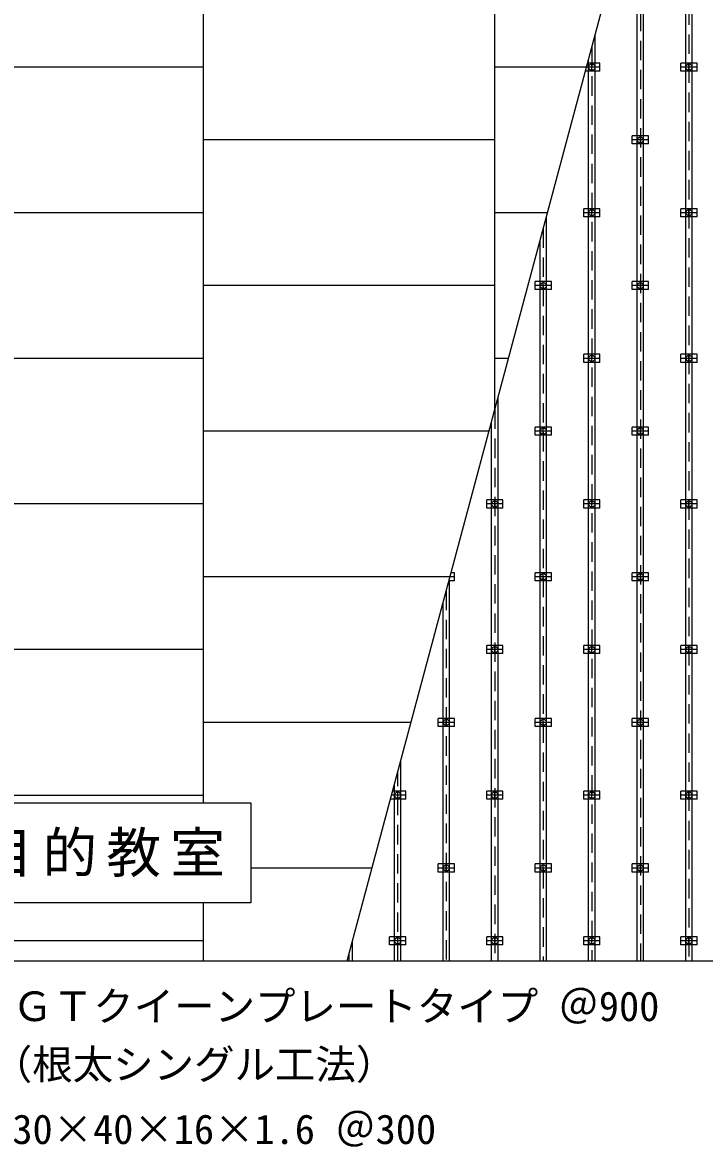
# Model space of a CAD drawing. Units: millimetres, scale not verified. Extents: x -20630 to 20620, y -14480 to 14258.
# Drawn here: x -7681 to -3460, y -2824 to 4130 of the extents above; entities that cross this region are included whole.
import ezdxf
from ezdxf.enums import TextEntityAlignment as Align

# ---------------------------------------------------------------- set-up
doc = ezdxf.new("R2010")
doc.units = ezdxf.units.MM
doc.header["$LTSCALE"] = 100
doc.linetypes.add('DASHED1', pattern=[1.8, 1.2, -0.6])
for name, color, linetype in [('1-2_太線１', 3, 'Continuous'), ('1-3_太線２', 5, 'Continuous'), ('1-4_細線', 1, 'Continuous'), ('1-6_文字', 7, 'Continuous')]:
    doc.layers.add(name, color=color, linetype=linetype)
doc.styles.add('ＭＳ ゴシック', font='')
doc.styles.get('ＭＳ ゴシック').set_extended_font_data('MS Gothic')

msp = doc.modelspace()

# ---------------------------------------------------------------- linework, layer by layer
at = {"layer": '1-2_太線１'}
for p, q in [((-3542, -1670.3), (-3542, 6290.7)), ((-3582, -1670.3), (-3582, 6141.5)), ((-3842, -1670.3), (-3842, 5171.1)), ((-3882, -1670.3), (-3882, 5021.9)), ((-4142, -1670.3), (-4142, 4051.5)), ((-4182, -1670.3), (-4182, 3902.2)), ((-4442, -1670.3), (-4442, 2931.9)), ((-4482, -1670.3), (-4482, 2782.6)), ((-4742, -1670.3), (-4742, 1812.3)), ((-4782, -1670.3), (-4782, 1663)), ((-5042, -1670.3), (-5042, 692.7)), ((-5082, -1670.3), (-5082, 543.4)), ((-5342, -1670.3), (-5342, -426.9)), ((-5382, -1670.3), (-5382, -576.2)), ((-5642, -1670.3), (-5642, -1546.6))]:
    msp.add_line(p, q, dxfattribs=at)
at = {"layer": '1-2_太線１', "color": 7, "linetype": 'DASHED1'}
for p, q in [((-3562, 6216.1), (-3562, -1670.3)), ((-3862, 5096.5), (-3862, -1670.3)), ((-4162, 3976.9), (-4162, -1670.3)), ((-4462, 2857.3), (-4462, -1670.3)), ((-4762, 1737.6), (-4762, -1670.3)), ((-5062, 618), (-5062, -1670.3)), ((-5362, -1670.3), (-5362, -501.6)), ((-5662, -1670.3), (-5662, -1621.2))]:
    msp.add_line(p, q, dxfattribs=at)
at = {"layer": '1-3_太線２'}
for p, q in [((-4112, 3828.6), (-4201.8, 3828.6)), ((-4112, 3853.6), (-4195.1, 3853.6)), ((-4112, 3878.6), (-4188.4, 3878.6)), ((-4162, 3828.6), (-4162, 3878.6)), ((-4112, 3828.6), (-4112, 3878.6)), ((-3612, 3828.6), (-3612, 3878.6)), ((-3512, 3853.6), (-3612, 3853.6)), ((-3512, 3828.6), (-3612, 3828.6)), ((-3562, 3828.6), (-3562, 3878.6)), ((-3912, 3378.6), (-3912, 3428.6)), ((-3862, 3378.6), (-3862, 3428.6)), ((-3812, 3403.6), (-3912, 3403.6)), ((-3812, 3378.6), (-3912, 3378.6)), ((-4212, 2928.6), (-4212, 2978.6)), ((-4112, 2953.6), (-4212, 2953.6)), ((-4112, 2928.6), (-4212, 2928.6)), ((-4162, 2928.6), (-4162, 2978.6)), ((-3612, 2928.6), (-3612, 2978.6)), ((-3512, 2953.6), (-3612, 2953.6)), ((-3512, 2928.6), (-3612, 2928.6)), ((-3562, 2928.6), (-3562, 2978.6)), ((-4512, 2478.6), (-4512, 2528.6)), ((-4412, 2503.6), (-4512, 2503.6)), ((-4462, 2478.6), (-4462, 2528.6)), ((-3912, 2478.6), (-3912, 2528.6)), ((-3812, 2503.6), (-3912, 2503.6)), ((-3862, 2478.6), (-3862, 2528.6)), ((-4412, 2478.6), (-4512, 2478.6)), ((-3812, 2478.6), (-3912, 2478.6)), ((-4212, 2028.6), (-4212, 2078.6)), ((-4112, 2053.6), (-4212, 2053.6)), ((-4112, 2028.6), (-4212, 2028.6)), ((-4162, 2028.6), (-4162, 2078.6)), ((-3612, 2028.6), (-3612, 2078.6)), ((-3512, 2053.6), (-3612, 2053.6)), ((-3512, 2028.6), (-3612, 2028.6)), ((-3562, 2028.6), (-3562, 2078.6)), ((-4512, 1578.6), (-4512, 1628.6)), ((-4412, 1603.6), (-4512, 1603.6)), ((-4462, 1578.6), (-4462, 1628.6)), ((-3912, 1578.6), (-3912, 1628.6)), ((-3812, 1603.6), (-3912, 1603.6)), ((-3862, 1578.6), (-3862, 1628.6)), ((-4412, 1578.6), (-4512, 1578.6)), ((-3812, 1578.6), (-3912, 1578.6)), ((-4812, 1128.6), (-4812, 1178.6)), ((-4712, 1153.6), (-4812, 1153.6)), ((-4712, 1128.6), (-4812, 1128.6)), ((-4762, 1128.6), (-4762, 1178.6)), ((-4212, 1128.6), (-4212, 1178.6)), ((-4112, 1153.6), (-4212, 1153.6)), ((-4112, 1128.6), (-4212, 1128.6)), ((-4162, 1128.6), (-4162, 1178.6)), ((-3612, 1128.6), (-3612, 1178.6)), ((-3512, 1153.6), (-3612, 1153.6)), ((-3512, 1128.6), (-3612, 1128.6)), ((-3562, 1128.6), (-3562, 1178.6)), ((-5012, 703.6), (-5039.1, 703.6)), ((-5012, 728.6), (-5032.4, 728.6)), ((-5012, 678.6), (-5012, 728.6)), ((-4512, 678.6), (-4512, 728.6)), ((-4412, 703.6), (-4512, 703.6)), ((-4462, 678.6), (-4462, 728.6)), ((-3912, 678.6), (-3912, 728.6)), ((-3812, 703.6), (-3912, 703.6)), ((-3862, 678.6), (-3862, 728.6)), ((-5012, 678.6), (-5045.8, 678.6)), ((-4412, 678.6), (-4512, 678.6)), ((-3812, 678.6), (-3912, 678.6)), ((-4812, 228.6), (-4812, 278.6)), ((-4762, 228.6), (-4762, 278.6)), ((-4212, 228.6), (-4212, 278.6)), ((-4162, 228.6), (-4162, 278.6)), ((-3612, 228.6), (-3612, 278.6)), ((-3562, 228.6), (-3562, 278.6)), ((-4712, 253.6), (-4812, 253.6)), ((-4712, 228.6), (-4812, 228.6)), ((-4112, 253.6), (-4212, 253.6)), ((-4112, 228.6), (-4212, 228.6)), ((-3512, 253.6), (-3612, 253.6)), ((-3512, 228.6), (-3612, 228.6)), ((-5112, -221.4), (-5112, -171.4)), ((-5012, -196.4), (-5112, -196.4)), ((-5062, -221.4), (-5062, -171.4)), ((-4512, -221.4), (-4512, -171.4)), ((-4412, -196.4), (-4512, -196.4)), ((-4462, -221.4), (-4462, -171.4)), ((-3912, -221.4), (-3912, -171.4)), ((-3812, -196.4), (-3912, -196.4)), ((-3862, -221.4), (-3862, -171.4)), ((-5012, -221.4), (-5112, -221.4)), ((-4412, -221.4), (-4512, -221.4)), ((-3812, -221.4), (-3912, -221.4)), ((-5312, -621.4), (-5394.1, -621.4)), ((-5362, -671.4), (-5362, -621.4)), ((-5312, -671.4), (-5312, -621.4)), ((-4812, -671.4), (-4812, -621.4)), ((-4762, -671.4), (-4762, -621.4)), ((-4212, -671.4), (-4212, -621.4)), ((-4162, -671.4), (-4162, -621.4)), ((-3612, -671.4), (-3612, -621.4)), ((-3562, -671.4), (-3562, -621.4)), ((-5312, -671.4), (-5407.5, -671.4)), ((-5312, -646.4), (-5400.8, -646.4)), ((-4712, -646.4), (-4812, -646.4)), ((-4712, -671.4), (-4812, -671.4)), ((-4112, -646.4), (-4212, -646.4)), ((-4112, -671.4), (-4212, -671.4)), ((-3512, -646.4), (-3612, -646.4)), ((-3512, -671.4), (-3612, -671.4)), ((-5112, -1121.4), (-5112, -1071.4)), ((-5012, -1096.4), (-5112, -1096.4)), ((-5062, -1121.4), (-5062, -1071.4)), ((-4512, -1121.4), (-4512, -1071.4)), ((-4412, -1096.4), (-4512, -1096.4)), ((-4462, -1121.4), (-4462, -1071.4)), ((-3912, -1121.4), (-3912, -1071.4)), ((-3812, -1096.4), (-3912, -1096.4)), ((-3862, -1121.4), (-3862, -1071.4)), ((-5012, -1121.4), (-5112, -1121.4)), ((-4412, -1121.4), (-4512, -1121.4)), ((-3812, -1121.4), (-3912, -1121.4)), ((-5412, -1571.4), (-5412, -1521.4)), ((-5362, -1571.4), (-5362, -1521.4)), ((-4812, -1571.4), (-4812, -1521.4)), ((-4762, -1571.4), (-4762, -1521.4)), ((-4212, -1571.4), (-4212, -1521.4)), ((-4162, -1571.4), (-4162, -1521.4)), ((-3612, -1571.4), (-3612, -1521.4)), ((-3562, -1571.4), (-3562, -1521.4)), ((-5312, -1546.4), (-5412, -1546.4)), ((-5312, -1571.4), (-5412, -1571.4)), ((-4712, -1546.4), (-4812, -1546.4)), ((-4712, -1571.4), (-4812, -1571.4)), ((-4112, -1546.4), (-4212, -1546.4)), ((-4112, -1571.4), (-4212, -1571.4)), ((-3512, -1546.4), (-3612, -1546.4)), ((-3512, -1571.4), (-3612, -1571.4))]:
    msp.add_line(p, q, dxfattribs=at)
for points in [[(-3512, 3828.6), (-3512, 3878.6), (-3612, 3878.6)], [(-3812, 3378.6), (-3812, 3428.6), (-3912, 3428.6)], [(-4112, 2928.6), (-4112, 2978.6), (-4212, 2978.6)], [(-3512, 2928.6), (-3512, 2978.6), (-3612, 2978.6)], [(-4412, 2478.6), (-4412, 2528.6), (-4512, 2528.6)], [(-3812, 2478.6), (-3812, 2528.6), (-3912, 2528.6)], [(-4112, 2028.6), (-4112, 2078.6), (-4212, 2078.6)], [(-3512, 2028.6), (-3512, 2078.6), (-3612, 2078.6)], [(-4412, 1578.6), (-4412, 1628.6), (-4512, 1628.6)], [(-3812, 1578.6), (-3812, 1628.6), (-3912, 1628.6)], [(-4712, 1128.6), (-4712, 1178.6), (-4812, 1178.6)], [(-4112, 1128.6), (-4112, 1178.6), (-4212, 1178.6)], [(-3512, 1128.6), (-3512, 1178.6), (-3612, 1178.6)], [(-4412, 678.6), (-4412, 728.6), (-4512, 728.6)], [(-3812, 678.6), (-3812, 728.6), (-3912, 728.6)], [(-4712, 228.6), (-4712, 278.6), (-4812, 278.6)], [(-4112, 228.6), (-4112, 278.6), (-4212, 278.6)], [(-3512, 228.6), (-3512, 278.6), (-3612, 278.6)], [(-5012, -221.4), (-5012, -171.4), (-5112, -171.4)], [(-4412, -221.4), (-4412, -171.4), (-4512, -171.4)], [(-3812, -221.4), (-3812, -171.4), (-3912, -171.4)], [(-4712, -671.4), (-4712, -621.4), (-4812, -621.4)], [(-4112, -671.4), (-4112, -621.4), (-4212, -621.4)], [(-3512, -671.4), (-3512, -621.4), (-3612, -621.4)], [(-5012, -1121.4), (-5012, -1071.4), (-5112, -1071.4)], [(-4412, -1121.4), (-4412, -1071.4), (-4512, -1071.4)], [(-3812, -1121.4), (-3812, -1071.4), (-3912, -1071.4)], [(-5312, -1571.4), (-5312, -1521.4), (-5412, -1521.4)], [(-4712, -1571.4), (-4712, -1521.4), (-4812, -1521.4)], [(-4112, -1571.4), (-4112, -1521.4), (-4212, -1521.4)], [(-3512, -1571.4), (-3512, -1521.4), (-3612, -1521.4)]]:
    msp.add_lwpolyline(points, dxfattribs=at)
for centre in [(-4162, 3853.6), (-3562, 3853.6), (-3862, 3403.6), (-4162, 2953.6), (-3562, 2953.6), (-4462, 2503.6), (-3862, 2503.6), (-4162, 2053.6), (-3562, 2053.6), (-4462, 1603.6), (-3862, 1603.6), (-4762, 1153.6), (-4162, 1153.6), (-3562, 1153.6), (-4462, 703.6), (-3862, 703.6), (-4762, 253.6), (-4162, 253.6), (-3562, 253.6), (-5062, -196.4), (-4462, -196.4), (-3862, -196.4), (-5362, -646.4), (-4762, -646.4), (-4162, -646.4), (-3562, -646.4), (-5062, -1096.4), (-4462, -1096.4), (-3862, -1096.4), (-5362, -1546.4), (-4762, -1546.4), (-4162, -1546.4), (-3562, -1546.4)]:
    msp.add_circle(centre, 19.4, dxfattribs=at)
at = {"layer": '1-4_細線'}
for p, q in [((-6562, -694.3), (-6562, 6703.6)), ((-4762, 1737.6), (-4762, 6703.6)), ((-6562, 3853.6), (-8362, 3853.6)), ((-4195.1, 3853.6), (-4762, 3853.6)), ((-4762, 3403.6), (-6562, 3403.6)), ((-6562, 2953.6), (-8362, 2953.6)), ((-4436.2, 2953.6), (-4762, 2953.6)), ((-4762, 2503.6), (-6562, 2503.6)), ((-6562, 2053.6), (-8362, 2053.6)), ((-4677.4, 2053.6), (-4762, 2053.6)), ((-4797.9, 1603.6), (-6562, 1603.6)), ((-6562, 1153.6), (-8362, 1153.6)), ((-5039.1, 703.6), (-6562, 703.6)), ((-6562, 253.6), (-8362, 253.6)), ((-5280.2, -196.4), (-6562, -196.4)), ((-8362, -646.4), (-6562, -646.4)), ((-5521.4, -1096.4), (-6268.9, -1096.4)), ((-6562, -1670.3), (-6562, -1310.5)), ((-6562, -1546.4), (-8362, -1546.4))]:
    msp.add_line(p, q, dxfattribs=at)
at = {"layer": '1-6_文字'}
for p, q in [((-5675.2, -1670.3), (-3158.2, 7723.2)), ((-6268.9, -1310.5), (-8545.2, -1310.5)), ((-9733.4, -1670.3), (-3414, -1670.3))]:
    msp.add_line(p, q, dxfattribs=at)
msp.add_lwpolyline([(-8545.2, -1310.5), (-8545.2, -694.3), (-6268.9, -694.3), (-6268.9, -1310.5)], dxfattribs=at)

# ---------------------------------------------------------------- texts
at = {"layer": '1-6_文字', "style": 'ＭＳ ゴシック'}
for s, p in [('Ａ：【支持脚】ＧＴクイーンプレートタイプ ＠900', (-9494, -2097.4)), ('（根太シングル工法）', (-7870.8, -2456.8)), ('Ｂ：【根太鋼】30×40×16×1.6 ＠300', (-9494, -2857.2))]:
    msp.add_text(s, height=183.3, dxfattribs=at).set_placement(p, align=Align.BOTTOM_LEFT)
at = {"layer": '1-6_文字', "insert": (-8346.8, -1152.6), "char_height": 247.4, "attachment_point": 7, "style": 'ＭＳ ゴシック'}
msp.add_mtext('\\T1.17;多目的教室', dxfattribs=at)

doc.saveas('drawing.dxf')
